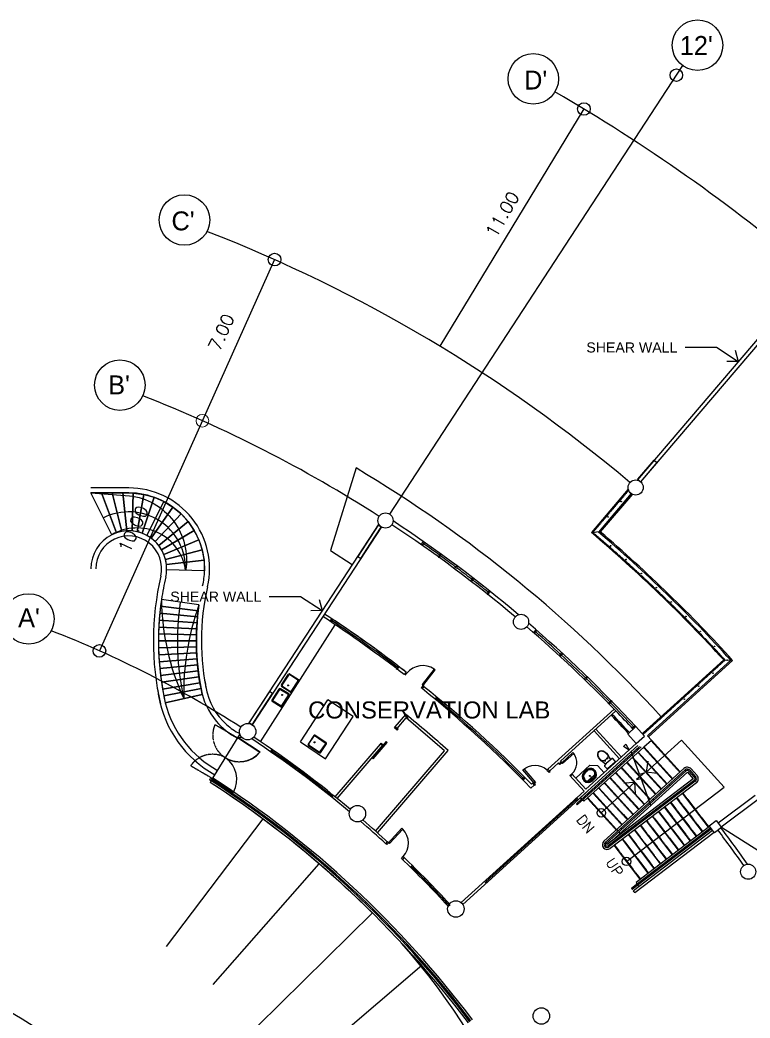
# Model space of a CAD drawing. Header units: millimetres. Extents: x -616979 to 2364082, y 43054 to 1637649.
# Drawn here: x 128918 to 157810, y 110192 to 149724 of the extents above; entities that cross this region are included whole.
import ezdxf

# ---------------------------------------------------------------- set-up
doc = ezdxf.new("R2010")
doc.units = ezdxf.units.MM
doc.linetypes.add('conservation$0$HIDDEN', pattern=[0.375, 0.25, -0.125])
doc.linetypes.add('HIDDEN', pattern=[0.375, 0.25, -0.125])
for name, color, linetype in [('a-column', 7, 'Continuous'), ('a-doors', 254, 'Continuous'), ('a-fixtures', 7, 'Continuous'), ('a-line', 7, 'Continuous'), ('a-railing', 254, 'Continuous'), ('a-ramp', 253, 'Continuous'), ('a-stairs', 8, 'Continuous'), ('a-stairs-brkn', 8, 'HIDDEN'), ('A-TEXT', 7, 'Continuous'), ('a-wall', 5, 'Continuous'), ('a-windows', 7, 'Continuous'), ('a_text', 255, 'Continuous'), ('dimension', 1, 'Continuous'), ('labels', 8, 'Continuous')]:
    doc.layers.add(name, color=color, linetype=linetype)
doc.styles.add('100scale@80cl', font='romans.shx', dxfattribs={"height": 0.2})
doc.styles.add('500scale@80cl', font='romans.shx', dxfattribs={"height": 1})
doc.styles.add('arial', font='arial.ttf')
doc.styles.add('Century Gothic', font='GOTHIC.TTF')

msp = doc.modelspace()

# ---------------------------------------------------------------- linework, layer by layer
for p, q in [((155142.419, 147917.64), (143548.738, 130147.248)), ((151237.645, 146197.68), (145540.079, 136799.345)), ((138993.21, 140231.079), (132061.661, 124735.088))]:
    msp.add_line(p, q)
for centre, radius in [((155734.162, 148723.767), 1000), ((149233.467, 147391.815), 1000), ((154894.314, 147537.354), 250), ((151237.645, 146197.68), 250), ((135426.481, 141801.945), 1000), ((138993.21, 140231.079), 250), ((132872.631, 135260.54), 1000), ((129265.537, 126000.358), 1000), ((132061.661, 124735.088), 250)]:
    msp.add_circle(centre, radius)
for radius, start, end in [(70460.798, 49.80446887, 59.85829423), (59470.304, 49.84955205, 68.69399536), (52478.427, 57.206485, 68.6939954), (42494.671, 57.3171457, 68.6939954)]:
    msp.add_arc((114710.091, 85944.366), radius, start, end)
at = {"layer": 'a-column', "color": 3}
for p, q in [((152971.707, 121432.073), (153296.439, 121733.262)), ((153307.84, 121061.917), (152971.707, 121432.073)), ((153296.439, 121733.262), (153637.68, 121361.44)), ((153307.84, 121061.917), (153637.68, 121361.44))]:
    msp.add_line(p, q, dxfattribs=at)
at = {"layer": 'a-column'}
msp.add_lwpolyline([(156193.912, 117799.893), (156472.255, 118012.085), (156684.447, 117733.742), (156406.104, 117521.55)], close=True, dxfattribs=at)
for centre, radius in [((153285.174, 131206.712), 300), ((143384.815, 129895.993), 300), ((148749.932, 125885.254), 300), ((137929.593, 121534.417), 325), ((142274.024, 118286.701), 325), ((157737.962, 115987.462), 300), ((146169.357, 114512.034), 325), ((149552.126, 110271.915), 325)]:
    msp.add_circle(centre, radius, dxfattribs=at)
at = {"layer": 'a-doors'}
for p, q in [((144202.483, 123894.073), (144126.056, 123797.416)), ((144188.084, 123875.862), (144128.051, 123799.939)), ((144165.595, 123766.807), (144229.295, 123847.368)), ((145313.797, 124009.715), (144830.529, 123398.534)), ((144856.824, 123351.174), (145353.017, 123978.703)), ((145353.017, 123978.703), (145313.797, 124009.715)), ((144856.824, 123351.174), (144793.237, 123270.758)), ((144830.649, 123398.438), (144869.505, 123367.212)), ((144850.077, 123382.825), (144908.848, 123336.355)), ((144832.154, 123239.361), (144792.933, 123270.373)), ((144908.448, 123335.85), (144832.154, 123239.361)), ((144834.02, 123241.721), (144894.181, 123317.806)), ((137568.632, 121272.934), (137582.737, 121293.568)), ((137568.632, 121272.934), (138412.057, 120718.387)), ((136526.595, 119691.338), (136512.861, 119670.449)), ((136512.861, 119670.449), (137356.285, 119115.902)), ((136526.595, 119691.338), (137370.02, 119136.791)), ((149204.111, 119496.64), (149269.051, 119420.532)), ((143491.131, 117121.649), (144035.976, 117707.434)), ((144072.588, 117673.381), (143541.363, 117102.24)), ((144035.976, 117707.434), (144072.588, 117673.381)), ((143541.25, 117102.345), (143504.772, 117136.314))]:
    msp.add_line(p, q, dxfattribs=at)
at = {"layer": 'a-doors', "linetype": 'conservation$0$HIDDEN'}
for p, q in [((136636.818, 121817.64), (137568.632, 121272.934)), ((135675.301, 120186.184), (136526.595, 119691.338))]:
    msp.add_line(p, q, dxfattribs=at)
at = {"layer": 'a-doors', "color": 1}
for p, q in [((138412.057, 120718.387), (138425.792, 120739.276)), ((137356.285, 119115.902), (137370.02, 119136.791))]:
    msp.add_line(p, q, dxfattribs=at)
at = {"layer": 'a-doors', "extrusion": (0, 0, -1)}
for p, q in [((149775.419, 120015.393), (149858.104, 119928.426)), ((149812.425, 120048.998), (149895.11, 119962.031))]:
    msp.add_line(p, q, dxfattribs=at)
at = {"layer": 'a-doors'}
for points in [[(143882.707, 121629.138), (143850.207, 121591.14), (143736.215, 121688.637), (143768.714, 121726.635)], [(143410.563, 121139.6), (142858.079, 120493.642), (142896.077, 120461.143), (143448.56, 121107.101)], [(143292.225, 121015.679), (143259.726, 120977.681), (143183.731, 121042.679), (143216.23, 121080.677)], [(149282.654, 119486.916), (148824.924, 120016.944), (148869.261, 120054.775), (149319.652, 119520.514)]]:
    msp.add_lwpolyline(points, close=True, dxfattribs=at)
for points in [[(137582.367, 121293.824), (138425.792, 120739.276)], [(149775.419, 120015.393), (149856.07, 119926.579), (149895.11, 119962.031), (149814.438, 120050.868), (149777.137, 120016.995)], [(149278.701, 119409.222), (149278.701, 119409.222), (149317.352, 119445.97), (149243.397, 119532.315), (149204.231, 119496.749)], [(143436.666, 117063.091), (143400.034, 117097.122), (143468.053, 117170.426), (143504.772, 117136.314), (143436.666, 117063.091)], [(144015.508, 116512.715), (144083.543, 116586.031), (144120.238, 116551.9), (144051.456, 116477.949), (144015.508, 116512.715)]]:
    msp.add_lwpolyline(points, dxfattribs=at)
at = {"layer": 'a-doors', "color": 1}
for points in [[(150356.242, 120306.485), (150800.429, 120709.843), (150834.042, 120672.828), (150389.855, 120269.469)], [(150258.306, 120266.74), (150334.947, 120333.406), (150358.852, 120305.924), (150282.211, 120239.258)], [(150682.96, 119795.632), (150759.601, 119862.298), (150783.506, 119834.816), (150706.865, 119768.15)]]:
    msp.add_lwpolyline(points, close=True, dxfattribs=at)
at = {"layer": 'a-doors'}
for centre in [(137610.954, 121334.845), (136484.053, 119629.207)]:
    msp.add_circle(centre, 50, dxfattribs=at)
for centre, radius, start, end in [((144858.378, 123348.488), 802.886, 55.4429601, 141.5846453), ((137609.417, 121379.39), 1039.786, 237.8110275, 320.5273191), ((136450.286, 119642.118), 1049.412, 331.214359, 54.7794361), ((143490.746, 117123.789), 800.369, 317.787129, 43.3673142), ((114597.647, 86056.928), 42344.671, 47.0739173, 47.1415714)]:
    msp.add_arc(centre, radius, start, end, dxfattribs=at)
at = {"layer": 'a-doors', "linetype": 'conservation$0$HIDDEN'}
for centre, radius, start, end in [((137586.266, 121393.725), 1039.786, 155.9399332, 238.6562248), ((136537.578, 119588.066), 1049.412, 61.6878162, 145.2528933), ((137599.307, 121385.65), 1039.786, 237.8110275, 320.5273191)]:
    msp.add_arc(centre, radius, start, end, dxfattribs=at)
at = {"layer": 'a-doors', "color": 1}
msp.add_arc((150356.242, 120306.485), 600, 312.2420969, 37.4784552, dxfattribs=at)
at = {"layer": 'a-doors', "extrusion": (0, 0, -1)}
msp.add_arc((-149301.058, 119503.82), 700, 47.141432, 132.8524534, dxfattribs=at)
at = {"layer": 'a-fixtures', "color": 7}
msp.add_line((138442.141, 121134.42), (141396.857, 125768.591), dxfattribs=at)
at = {"layer": 'a-fixtures', "color": 1}
for p, q in [((139267.1, 123384.676), (139544.962, 123816.772)), ((139294.683, 123372.104), (139554.174, 123775.632)), ((139589.727, 123831.471), (139939.927, 123599.936)), ((139900.52, 123594.027), (139598.112, 123788.493)), ((139909.849, 123552.362), (139658.684, 123161.807)), ((139951.518, 123561.692), (139668.14, 123121.047)), ((139162.342, 123219.623), (138889.629, 122784.259)), ((139185.46, 123200.016), (138930.777, 122793.435)), ((139226.809, 123209.515), (139514.868, 123029.075)), ((139555.235, 123038.202), (139230.717, 123235.788)), ((139598.51, 123106.384), (139281.58, 123315.924)), ((139284.212, 122566.636), (139530.699, 122960.16)), ((139293.507, 122524.96), (139571.607, 122968.954)), ((139303.69, 123330.644), (139589.586, 123146.797)), ((138895.384, 122737.495), (139253.968, 122519.168)), ((139242.54, 122557.341), (138937.844, 122748.203)), ((138937.844, 122748.203), (139242.54, 122557.341)), ((140016.656, 121125.892), (141097.415, 122790.596)), ((142103.906, 122137.162), (141097.415, 122790.596)), ((141014.849, 120459.677), (142103.906, 122137.162)), ((140544.103, 121387.388), (140321.675, 121044.781)), ((141038.108, 121093.285), (140590.103, 121392.273)), ((140016.656, 121125.892), (141014.849, 120459.677)), ((140333.7, 120986.426), (140767.239, 120697.073)), ((140351.911, 121046.408), (140551.759, 121345.842)), ((140360.21, 121004.802), (140759.256, 120738.469)), ((140996.181, 121085.199), (140598.014, 121350.926)), ((141004.266, 121043.275), (140804.674, 120744.225)), ((140804.674, 120744.225), (141004.266, 121043.275)), ((140814.15, 120701.473), (141042.754, 121053.594))]:
    msp.add_line(p, q, dxfattribs=at)
at = {"layer": 'a-fixtures', "color": 1, "linetype": 'Continuous'}
for p, q in [((152803.869, 120949.366), (152900.392, 121033.326)), ((152900.392, 121033.326), (153024.713, 120804.814)), ((152305.89, 120436.142), (152182.296, 120621.172)), ((153024.713, 120804.814), (152803.869, 120949.366)), ((152094.764, 120244.421), (151922.471, 120385.229)), ((151995.856, 120361.833), (152009.694, 120378.902)), ((152076.738, 120408.536), (152066.749, 120409.017)), ((152076.738, 120408.536), (152144.268, 120469.859)), ((152144.268, 120469.859), (152144.749, 120479.848)), ((152175.77, 120069.822), (152471.895, 120338.728)), ((152198.529, 120545.877), (152180.209, 120533.744)), ((152181.997, 120467.522), (152182.735, 120477.495)), ((152473.256, 120366.979), (152380.848, 120468.74)), ((151246.018, 119935.038), (151337.817, 120018.399)), ((151272.909, 119905.425), (151364.708, 119988.786)), ((151279.632, 119898.022), (151371.43, 119981.383)), ((151642.832, 119806.394), (151547.236, 119719.585)), ((151632.757, 119968.795), (151639.479, 119961.392)), ((151640.16, 119975.517), (151646.882, 119968.114)), ((151669.772, 120002.408), (151676.495, 119995.005)), ((152147.519, 120071.183), (152055.111, 120172.944)), ((151236.75, 119595.68), (151230.028, 119603.083)), ((151266.363, 119622.57), (151259.64, 119629.973)), ((151523.319, 119697.867), (151427.723, 119611.057)), ((151517.45, 119706.045), (151542.907, 119670.573)), ((151539.659, 119726.213), (151572.52, 119697.464)), ((151633.613, 119692.662), (151541.815, 119609.301)), ((151660.504, 119663.049), (151568.705, 119579.689))]:
    msp.add_line(p, q, dxfattribs=at)
for points in [[(152071.87, 120368.368), (152086.676, 120381.814, 0.414213562), (152087.017, 120388.877), (152070.21, 120407.384, 0.414213562), (152063.147, 120407.725), (152048.341, 120394.279, 0.414213562), (152048.001, 120387.216), (152064.807, 120368.709, 0.414213562)], [(152184.718, 120470.843), (152169.911, 120457.398, -0.414213562), (152162.848, 120457.738), (152146.042, 120476.246, -0.414213562), (152146.382, 120483.309), (152161.188, 120496.754, -0.414213562), (152168.251, 120496.414), (152185.058, 120477.906, -0.414213562)]]:
    msp.add_lwpolyline(points, format="xyb", close=True, dxfattribs=at)
at = {"layer": 'a-fixtures', "color": 1}
for centre in [(139527.881, 123365.06), (139291.101, 122992), (140576.771, 121112.74)]:
    msp.add_circle(centre, 20, dxfattribs=at)
at = {"layer": 'a-fixtures', "color": 1, "linetype": 'Continuous'}
for centre, radius in [((151466.706, 119784.237), 20), ((151466.706, 119784.237), 15), ((151486.208, 119614.011), 20), ((151486.208, 119614.011), 15), ((151557.713, 119684.019), 6.243), ((151634.27, 119748.464), 20), ((151634.27, 119748.464), 15)]:
    msp.add_circle(centre, radius, dxfattribs=at)
at = {"layer": 'a-fixtures', "color": 1}
for centre, radius, start, end in [((139579.424, 123787.336), 45.322, 76.8596101, 139.4972232), ((139585.203, 123751.111), 39.548, 70.9483851, 141.6809633), ((139309.155, 123357.632), 50, 147.2566984, 236.5291645), ((139319.916, 123355.877), 30, 147.2566984, 238.1563143), ((139884.617, 123568.589), 30, 327.2549903, 57.9864014), ((139920.021, 123573.024), 33.474, 340.2115081, 53.5096811), ((139204.715, 123193.081), 50, 58.6645219, 147.9369879), ((139210.883, 123184.091), 30, 57.0373721, 147.9369879), ((139488.325, 122986.701), 50, 327.938696, 57.9369879), ((139529.233, 122995.496), 50, 327.938696, 58.6645219), ((139616.63, 123188.852), 50, 237.2566984, 327.2549903), ((139626.085, 123148.092), 50, 236.5291645, 327.2549903), ((138930.935, 122765.605), 45.322, 155.6964631, 218.3340763), ((138966.174, 122775.797), 39.548, 153.5127231, 224.2453013), ((139258.788, 122582.56), 30, 237.207285, 327.938696), ((139269.845, 122548.637), 33.474, 241.6840052, 314.9821783), ((140570.855, 121354.5), 42.395, 62.9976378, 129.1256267), ((140357.238, 121021.693), 42.4, 147.0075556, 236.2800217), ((140376.864, 121029.754), 30, 145.3804058, 236.2800217), ((140578.761, 121313.132), 42.415, 63.0054176, 129.539424), ((140979.527, 121060.245), 30, 325.5503187, 56.2817298), ((141013.757, 121070.317), 33.474, 330.027039, 43.325212), ((140777.911, 120773.341), 39.548, 241.8557569, 312.588335), ((140787.079, 120737.822), 45.322, 244.0394969, 306.6771101)]:
    msp.add_arc(centre, radius, start, end, dxfattribs=at)
at = {"layer": 'a-fixtures', "color": 1, "linetype": 'Continuous'}
for centre, radius, start, end in [((152069.917, 120186.389), 20, 139.419095, 222.2420969), ((153285.731, 119145.013), 1620.833, 125.0650989, 139.419095), ((152366.042, 120455.295), 20, 42.2420969, 125.0650989), ((152458.45, 120353.534), 20, 312.2420969, 42.2420969), ((151404.001, 119761.065), 235, 132.2420969, 222.2420969), ((151404.001, 119761.065), 195, 132.2420969, 222.2420969), ((151404.001, 119761.065), 185, 132.2420969, 222.2420969), ((151495.799, 119844.426), 235, 42.2420969, 132.2420969), ((151495.799, 119844.426), 195, 42.2420969, 132.2420969), ((151495.799, 119844.426), 185, 42.2420969, 132.2420969), ((151502.522, 119837.023), 195, 312.2420969, 42.2420969), ((151502.522, 119837.023), 185, 30.7051379, 42.2420969), ((151575.605, 119880.425), 100, 312.2420969, 30.7051379), ((151502.522, 119837.023), 235, 312.2420969, 42.2420969), ((152162.325, 120084.628), 20, 222.2420969, 312.2420969), ((151410.723, 119753.662), 235, 222.2420969, 312.2420969), ((151410.723, 119753.662), 195, 222.2420969, 312.2420969), ((151360.497, 119685.088), 100, 233.779056, 312.2420969), ((151528.555, 119716.129), 15, 42.2420969, 222.2420969), ((151557.713, 119684.019), 20, 222.2420969, 42.2420969)]:
    msp.add_arc(centre, radius, start, end, dxfattribs=at)
at = {"layer": 'a-fixtures', "color": 1, "linetype": 'Continuous', "extrusion": (0, 0, -1)}
for centre, major_axis, ratio, start_param, end_param in [((152011.23, 120548.519), (184.873, -203.585), 0.654545455, 1.346310276, 4.936875031), ((152050.893, 120504.842), (118.93, 107.998), 0.585133614, 0, 1.05130759), ((152050.893, 120504.842), (118.93, 107.998), 0.585133614, 2.090285064, 3.141592654)]:
    msp.add_ellipse(centre, major_axis=major_axis, ratio=ratio, start_param=start_param, end_param=end_param, dxfattribs=at)
at = {"layer": 'a-fixtures', "color": 1, "linetype": 'Continuous'}
for points, knots in [([(151931.963, 120396.843), (151895.502, 120426.641), (151863.248, 120464.403), (151801.286, 120571.164), (151789.449, 120643.284), (151822.327, 120742.485), (151864.456, 120771.025), (151980.366, 120769.656), (152052.584, 120736.89), (152132.769, 120661.839), (152152.999, 120638.026), (152169.822, 120612.84)], [1.346310276, 1.346310276, 1.346310276, 1.346310276, 1.88761168, 1.88761168, 2.78797365, 2.78797365, 3.688335619, 3.688335619, 4.588697589, 4.588697589, 4.936875031, 4.936875031, 4.936875031, 4.936875031]), ([(152191.771, 120606.987), (152198.675, 120593.14), (152201.479, 120576.766), (152199.975, 120555.154), (152199.383, 120550.538), (152198.529, 120545.877)], [0.1618608986, 0.1618608986, 0.1618608986, 0.1618608986, 0.5482186369, 0.5482186369, 0.6512561812, 0.6512561812, 0.6512561812, 0.6512561812]), ([(151995.879, 120361.861), (151986.116, 120361.027), (151976.652, 120361.272), (151956.045, 120364.557), (151945.177, 120368.474), (151935.788, 120374.345)], [2.4902216744, 2.4902216744, 2.4902216744, 2.4902216744, 2.7032311322, 2.7032311322, 2.9788889941, 2.9788889941, 2.9788889941, 2.9788889941])]:
    msp.add_open_spline(points, degree=3, knots=knots, dxfattribs=at)
at = {"layer": 'a-line', "color": 1}
for p, q in [((142218.737, 131980.032), (141206.766, 128707.955)), ((141206.766, 128707.955), (142070.759, 128156.372))]:
    msp.add_line(p, q, dxfattribs=at)
at = {"layer": 'a-line', "color": 8, "ltscale": 2}
for p, q in [((138527.085, 118080.806), (134709.209, 113029.74)), ((136569.863, 111514.663), (140761.158, 116297.98)), ((142863.738, 114358.661), (138316.229, 109869.154)), ((144823.867, 112272.307), (139939.185, 108101.81))]:
    msp.add_line(p, q, dxfattribs=at)
at = {"layer": 'a-line'}
msp.add_lwpolyline([(171672.573, 84850.942), (165850.002, 97721.241), (165197.328, 112344.345), (156684.447, 117733.742)], dxfattribs=at)
at = {"layer": 'a-line', "color": 7, "ltscale": 2}
msp.add_lwpolyline([(128772.251, 98619.537), (128772.251, 107019.537), (132026.545, 107019.537, 0.652415896), (132344.027, 107756.714, 0.049286663), (127821.544, 110825.741, 0.282047973), (125771.112, 110785.494, -0.024907757), (124861.886, 110244.412)], format="xyb", dxfattribs=at)
at = {"layer": 'a-line', "color": 8, "ltscale": 2}
msp.add_circle((140692.182, 116488.448), 12.5, dxfattribs=at)
at = {"layer": 'a-line', "color": 1}
msp.add_arc((114710.091, 85944.366), 53628.427, 42.4290645, 59.1395402, dxfattribs=at)
at = {"layer": 'a-line', "color": 8, "ltscale": 2}
msp.add_arc((125598.908, 96607.036), 24755.59, 0.6441412, 41.9447125, dxfattribs=at)
at = {"layer": 'a-railing'}
for p, q in [((153365.604, 131532.336), (154014.248, 132293.428)), ((154128.412, 132196.131), (153479.768, 131435.039)), ((154014.248, 132293.428), (154128.412, 132196.131)), ((153479.768, 131435.039), (153365.604, 131532.336)), ((153110.285, 130962.963), (151814.049, 129442.015)), ((153153.842, 130936.987), (151884.508, 129447.604)), ((151884.508, 129447.604), (151584.863, 129423.62)), ((153753.051, 121364.898), (157052.668, 124361.228)), ((153786.665, 121327.882), (157123.265, 124357.797)), ((157123.265, 124357.797), (156823.006, 124372.178)), ((136549.982, 119694.316), (137622.868, 121426.973)), ((155195.223, 120074.252), (152029.965, 117199.931)), ((155329.676, 119926.19), (152323.236, 117196.09)), ((155329.676, 119926.19), (155564.804, 119667.263)), ((155477.738, 120060.643), (155712.866, 119801.716)), ((136535.143, 119614.572), (136507.946, 119572.615)), ((155564.804, 119667.263), (152159.614, 117071.354)), ((155686.056, 119508.21), (152272.984, 116906.292)), ((156330.364, 117620.956), (153193.497, 115228.792)), ((156209.086, 117779.989), (153306.71, 115566.647))]:
    msp.add_line(p, q, dxfattribs=at)
at = {"layer": 'a-railing', "linetype": 'HIDDEN'}
for p, q in [((153007.574, 131092.968), (151584.863, 129423.62)), ((153578.515, 121425.907), (156823.006, 124372.178))]:
    msp.add_line(p, q, dxfattribs=at)
at = {"layer": 'a-railing', "color": 5}
msp.add_line((136549.982, 119694.316), (136440.7, 119526.812), dxfattribs=at)
at = {"layer": 'a-railing'}
for points in [[(153306.71, 115566.647), (153337.27, 115495.632)], [(153367.584, 115455.87), (153427.962, 115407.594)]]:
    msp.add_lwpolyline(points, dxfattribs=at)
for centre in [(152709.881, 130647.026), (152191.385, 130038.933), (151674.742, 129429.296), (152292.747, 128896.299), (152904.72, 128353.031), (153508.842, 127801.044), (154104.986, 127240.453), (154693.032, 126671.371), (155272.859, 126093.917), (155844.346, 125508.209), (156407.376, 124914.367), (156911.317, 124367.948), (156344.418, 123853.156), (155777.518, 123338.363), (155210.618, 122823.57)]:
    msp.add_circle(centre, 12.5, dxfattribs=at)
at = {"layer": 'a-railing', "linetype": 'HIDDEN', "ltscale": 0.058}
for centre in [(136558.427, 119569.657), (137274.421, 119093.443), (137980.04, 118601.986), (138674.957, 118095.511), (139358.698, 117574.354), (140031.262, 117038.551), (141341.154, 115924.301), (141977.88, 115346.367), (142602.067, 114754.913), (143213.429, 114150.211), (143811.684, 113532.539), (144396.556, 112902.181), (144963.676, 112264.142), (145517.085, 111614.175), (146056.533, 110952.576), (146581.776, 110279.643)]:
    msp.add_circle(centre, 12.5, dxfattribs=at)
at = {"layer": 'a-railing', "linetype": 'HIDDEN'}
msp.add_arc((114710.091, 85944.366), 57010.476, 42.3802852, 49.6987094, dxfattribs=at)
at = {"layer": 'a-railing'}
for centre, radius, start, end in [((114710.091, 85944.366), 57172.976, 42.2170432, 49.5354675), ((114710.091, 85944.366), 57222.976, 42.1670015, 49.4854258), ((155329.676, 119926.19), 200, 42.2420969, 132.2420969), ((155564.804, 119667.263), 200, 307.3196858, 42.2420969), ((152157.836, 117058.376), 190.758, 132.0925154, 307.6415408), ((153148.668, 115320.36), 25, 127.3196858, 307.3196858)]:
    msp.add_arc(centre, radius, start, end, dxfattribs=at)
at = {"layer": 'a-railing', "color": 5}
msp.add_arc((114710.091, 85944.366), 40000, 45.0768821, 57.0938052, dxfattribs=at)
at = {"layer": 'a-railing', "color": 7}
for radius, start, end in [(40000, 36.9725347, 57.0938052), (40075, 36.9721331, 57.0486629), (40125, 36.9718663, 57.0486629), (40200, 36.9714676, 57.0927362)]:
    msp.add_arc((114710.091, 85944.366), radius, start, end, dxfattribs=at)
at = {"layer": 'a-ramp'}
for p, q in [((133223.946, 131190.054), (131723.946, 131190.054)), ((136222.635, 127901.392), (134723.29, 127945.723)), ((136132.949, 123005.821), (134668.959, 122679.12))]:
    msp.add_line(p, q, dxfattribs=at)
for points in [[(136222.635, 127901.392, 0.422897741), (133223.946, 130990.054), (131723.946, 130990.054)], [(131723.946, 130990.054), (133247.776, 130881.797, -0.428363989), (135472.963, 127923.558, -5.923808868)], [(135472.963, 127923.558, 0.535346449), (132553.125, 129331.695, 27.258227036)], [(136003.258, 126552.208, 0.092198321), (135400.954, 122842.471, 2.633181054)], [(136034.391, 123509.49, 0.001877045), (136080.017, 123244.759, 0.13234806), (136686.645, 121948.105, 0.13234806)], [(136231.611, 123542.718, 0.001877045), (136276.982, 123279.467, 0.169729497), (137099.946, 121810.547, 0.169729497)], [(134358.018, 123227.047, 0.001877045), (134405.812, 122949.738, 0.2263901), (136632.887, 119828.203, 0.2263901)], [(134668.959, 122679.12), (134668.959, 122679.12, 0.207976687), (136738.307, 119998.452, 0.207976687)], [(136686.645, 121948.105, 0.098894541), (137529.578, 121276.315)], [(137099.946, 121810.547, 0.061283277), (137613.713, 121457.966)]]:
    msp.add_lwpolyline(points, format="xyb", dxfattribs=at)
for centre, radius, start, end in [((133223.946, 127990.054), 3200, 347.034375, 90), ((133223.946, 127990.054), 2250, 358.3064315, 116.5650512), ((133223.946, 127990.054), 1500, 116.5650512, 180), ((133223.946, 127990.054), 1300, 347.034375, 180), ((133223.946, 127990.054), 1500, 358.3064315, 116.5650512), ((145648.883, 125129.382), 11450, 167.034375, 192.5799146), ((133223.946, 127990.054), 1500, 347.034375, 358.3064315), ((133223.946, 127990.054), 3000, 347.034375, 358.3064315), ((145648.883, 125129.382), 11250, 167.034375, 171.608814), ((145648.883, 125129.382), 9550, 167.034375, 192.5799146), ((145648.883, 125129.382), 11250, 171.608814, 192.5799146), ((144090.609, 126855.788), 9571.667, 180.5069227, 204.7898576), ((145648.883, 125129.382), 10500, 171.608814, 192.5799146), ((145648.883, 125129.382), 9750, 171.608814, 192.5799146)]:
    msp.add_arc(centre, radius, start, end, dxfattribs=at)
at = {"layer": 'a-stairs', "color": 8}
msp.add_line((153375.066, 120987.886), (151104.739, 118926.237), dxfattribs=at)
at = {"layer": 'a-stairs'}
for p, q in [((153701.812, 119933.815), (155091.945, 121196.172)), ((153905.764, 121196.728), (155047.161, 119939.8)), ((155091.945, 121196.172), (156780.559, 119336.638)), ((153442.577, 120947.883), (150951.573, 118685.841)), ((153497.695, 120930.395), (150985.186, 118648.826)), ((153434.332, 119854.856), (153109.201, 120746.458)), ((153386.093, 120727.743), (154528.943, 119469.214)), ((153609.64, 120927.822), (154751.037, 119670.894)), ((152941.907, 120324.384), (154084.757, 119065.855)), ((153164, 120526.063), (154306.85, 119267.535)), ((153760.753, 120370.887), (153701.812, 119933.815)), ((155245.643, 120018.729), (152080.303, 117144.333)), ((155279.245, 119981.704), (152113.846, 117107.255)), ((152497.72, 119921.025), (153640.57, 118662.497)), ((152719.813, 120122.704), (153862.663, 118864.176)), ((153633.664, 119904.413), (153322.905, 119639.69)), ((153434.332, 119854.856), (153633.664, 119904.413)), ((154138.885, 119874.873), (153701.812, 119933.815)), ((155385.199, 119976.61), (155615.985, 119722.465)), ((155422.215, 120010.223), (155657.343, 119751.296)), ((151925.108, 118320.333), (153257.668, 119530.409)), ((152053.534, 119517.666), (153196.384, 118259.138)), ((155605.137, 119603.702), (152197.997, 117006.306)), ((155640.587, 119567.855), (152228.405, 116966.615)), ((152275.627, 119719.346), (153418.477, 118460.817)), ((152816.911, 119513.799), (153257.625, 119530.456)), ((153274.282, 119089.741), (153257.625, 119530.456)), ((153322.905, 119639.69), (153500.194, 119674.244)), ((153886.286, 118615.47), (153500.194, 119674.244)), ((151609.347, 119114.307), (152752.197, 117855.779)), ((151831.44, 119315.987), (152974.29, 118057.458)), ((152924.928, 116397.341), (156780.559, 119336.638)), ((156169.31, 117749.655), (155143.821, 119094.843)), ((155692.21, 117385.821), (154666.662, 118731.086)), ((155930.76, 117567.738), (154905.241, 118912.964)), ((152787.982, 118262.625), (152974.29, 118057.458)), ((155215.11, 117021.986), (154189.503, 118367.329)), ((155453.66, 117203.903), (154428.082, 118549.207)), ((154499.46, 116476.234), (153473.764, 117821.693)), ((154738.01, 116658.151), (153712.343, 118003.572)), ((154976.56, 116840.069), (153950.923, 118185.45)), ((152530.104, 117654.1), (152580.524, 117598.576)), ((152614.137, 117561.561), (152664.557, 117506.037)), ((154022.36, 116112.399), (152996.605, 117457.936)), ((156254.566, 117720.351), (153133.509, 115340.245)), ((156284.885, 117680.593), (153163.466, 115300.211)), ((154260.91, 116294.317), (153235.184, 117639.815)), ((153465.743, 115687.926), (152439.919, 117033.553)), ((153783.81, 115930.482), (152758.025, 117276.058))]:
    msp.add_line(p, q, dxfattribs=at)
msp.add_lwpolyline([(151387.254, 118912.628), (152530.104, 117654.1)], dxfattribs=at)
at = {"layer": 'a-stairs', "color": 2, "linetype": 'HIDDEN', "ltscale": 0.058}
for centre in [(153352.237, 120832.077), (152719.328, 120257.342), (152086.419, 119682.607), (151453.51, 119107.872)]:
    msp.add_circle(centre, 12.5, dxfattribs=at)
at = {"layer": 'a-stairs', "linetype": 'HIDDEN', "ltscale": 0.058}
for centre in [(155262.449, 120000.221), (154629.54, 119425.486), (155632.279, 119592.958), (154949.871, 119072.732), (153996.631, 118850.751), (153363.722, 118276.016), (154267.463, 118552.505), (153585.056, 118032.279), (152730.813, 117701.281), (152902.648, 117512.053), (156096.944, 117568.564), (152108.266, 117135.956), (155414.536, 117048.338), (152220.24, 116991.827), (154732.128, 116528.112), (154049.72, 116007.886), (153367.312, 115487.66)]:
    msp.add_circle(centre, 12.5, dxfattribs=at)
at = {"layer": 'a-stairs'}
for centre in [(151925.108, 118320.333), (152924.928, 116397.341)]:
    msp.add_circle(centre, 169.578, dxfattribs=at)
for centre, radius, start, end in [((155329.676, 119926.19), 125, 42.2420969, 132.2420969), ((155329.676, 119926.19), 75, 42.2420969, 132.2535167), ((155564.804, 119667.263), 75.278, 302.3972365, 47.1645081), ((155564.804, 119667.263), 125, 307.3196858, 42.2420969), ((150968.38, 118667.333), 25, 132.2420969, 312.2420969), ((152157.836, 117058.376), 115.758, 132.0504381, 307.562104), ((152157.836, 117058.376), 65.758, 131.9865106, 307.642349)]:
    msp.add_arc(centre, radius, start, end, dxfattribs=at)
at = {"layer": 'a-stairs-brkn', "linetype": 'HIDDEN'}
for p, q in [((153890.958, 121183.283), (155032.355, 119926.354)), ((153371.287, 120714.297), (154514.137, 119455.769)), ((153593.38, 120915.977), (154736.23, 119657.448)), ((152927.101, 120310.939), (154069.951, 119052.41)), ((153149.194, 120512.618), (154292.044, 119254.09)), ((152482.914, 119907.58), (153625.764, 118649.051)), ((152705.007, 120109.259), (153847.857, 118850.731)), ((152038.727, 119504.221), (153181.577, 118245.692)), ((152260.821, 119705.9), (153403.671, 118447.372)), ((151594.541, 119100.862), (152737.391, 117842.334)), ((151816.634, 119302.542), (152959.484, 118044.013)), ((156185.213, 117761.783), (155159.726, 119106.968)), ((151372.448, 118899.183), (152515.298, 117640.654)), ((155708.113, 117397.948), (154682.567, 118743.211)), ((155946.663, 117579.866), (154921.147, 118925.089)), ((155231.013, 117034.114), (154205.408, 118379.454)), ((155469.563, 117216.031), (154443.987, 118561.332)), ((154515.363, 116488.362), (153489.669, 117833.818)), ((154753.913, 116670.279), (153728.249, 118015.697)), ((154992.463, 116852.196), (153966.828, 118197.575)), ((154038.263, 116124.527), (153012.51, 117470.061)), ((154276.813, 116306.444), (153251.09, 117651.94)), ((153481.647, 115700.053), (152455.824, 117045.678)), ((153799.713, 115942.61), (152773.93, 117288.183))]:
    msp.add_line(p, q, dxfattribs=at)
at = {"layer": 'A-TEXT'}
for p, q in [((155247.202, 136763.707), (156483.944, 136763.707)), ((156483.944, 136763.707), (157345.193, 136201.815)), ((138781.545, 126892.399), (140018.288, 126892.399)), ((140018.288, 126892.399), (140879.536, 126330.507)), ((140757.807, 126767.705), (140879.536, 126330.507)), ((140879.536, 126330.507), (140430.635, 126322.242))]:
    msp.add_line(p, q, dxfattribs=at)
at = {"layer": 'A-TEXT', "color": 8}
for p, q in [((157223.464, 136639.013), (157345.193, 136201.815)), ((157345.193, 136201.815), (156896.291, 136193.55))]:
    msp.add_line(p, q, dxfattribs=at)
at = {"layer": 'a-wall'}
for p, q in [((160131.411, 139471.044), (153339.533, 131501.746)), ((160219.504, 139343.157), (153479.768, 131435.039)), ((154930.335, 122704.128), (153584.897, 121482.357)), ((154930.335, 122704.128), (153623.185, 121517.125)), ((153307.84, 121061.917), (151314.219, 119251.542)), ((153605.739, 120927.2), (151239.192, 118778.175)), ((150231.791, 120294.781), (149881.665, 119976.837)), ((150282.211, 120239.258), (150231.791, 120294.781)), ((150357.678, 120304.903), (150305.822, 120362.008)), ((151476.581, 120209.45), (150910.86, 119695.728)), ((151476.581, 120209.45), (151776.764, 120188.556)), ((151776.764, 120188.556), (152034.06, 119905.217)), ((151240.188, 119184.315), (150684.134, 119796.653)), ((151314.219, 119251.542), (150759.601, 119862.298)), ((149269.051, 119420.532), (149139.566, 119302.949)), ((149204.111, 119496.64), (149157.251, 119454.087)), ((156390.965, 117541.409), (153254.136, 115149.275))]:
    msp.add_line(p, q, dxfattribs=at)
at = {"layer": 'a-wall', "color": 5}
for p, q in [((152993.928, 131134.77), (151531.931, 129419.325)), ((154930.335, 122704.128), (156769.958, 124374.661)), ((155064.788, 122556.066), (153798.567, 121406.23)), ((155064.788, 122556.066), (153798.567, 121406.23)), ((153584.897, 121482.357), (153553.67, 121453.845)), ((153798.567, 121406.23), (153753.051, 121364.898)), ((153905.764, 121196.728), (153753.051, 121364.898)), ((153307.84, 121061.917), (153526.192, 121260.199)), ((153609.64, 120927.822), (153905.764, 121196.728)), ((158010.79, 119004.955), (156554.315, 117906.091)), ((158138.921, 118851.089), (156674.771, 117746.434))]:
    msp.add_line(p, q, dxfattribs=at)
at = {"layer": 'a-wall', "color": 7}
for p, q in [((143117.226, 129760.36), (137961.503, 121857.847)), ((143220.892, 129644.737), (138107.177, 121806.611)), ((140191.475, 124997.817), (138134.59, 121841.262)), ((143768.714, 121726.635), (144189.731, 122218.884)), ((152431.995, 122427.831), (149814.438, 120050.868)), ((152501.48, 122355.85), (150305.822, 120362.008)), ((143844.709, 121661.637), (144202.135, 122079.535)), ((145722.036, 120779.574), (144202.135, 122079.535)), ((152646.779, 120461.618), (151638.382, 121572.084)), ((152720.81, 120528.844), (151712.413, 121639.311)), ((141395.055, 118951.377), (143183.731, 121042.679)), ((141472.773, 118888.394), (143292.225, 121015.679)), ((142994.961, 117591.107), (145722.036, 120779.574)), ((143069.462, 117524.362), (145861.623, 120788.926)), ((151240.188, 119184.315), (146373.48, 114764.934)), ((151307.415, 119110.284), (146440.707, 114690.903))]:
    msp.add_line(p, q, dxfattribs=at)
at = {"layer": 'a-wall', "color": 5, "linetype": 'HIDDEN'}
msp.add_line((153254.136, 115149.275), (153193.497, 115228.792), dxfattribs=at)
at = {"layer": 'a-wall'}
for points in [[(151141.278, 118858.109), (151104.739, 118926.237)], [(151239.192, 118778.175), (151174.891, 118821.093)]]:
    msp.add_lwpolyline(points, dxfattribs=at)
at = {"layer": 'a-wall', "color": 7}
for centre, radius, start, end in [((114710.091, 85944.366), 52478.427, 49.8880607, 56.551406), ((114710.091, 85944.366), 52628.427, 49.8437741, 56.5956926), ((113800.663, 84995.947), 48052.497, 48.148141, 50.7715578), ((114710.091, 85944.366), 42344.671, 49.9499452, 56.4895215), ((114710.091, 85944.366), 42444.671, 49.9937595, 56.4457072), ((114710.091, 85944.366), 52478.427, 35.2512121, 37.1379465), ((114710.091, 85944.366), 52478.427, 35.2512121, 37.1379465), ((114710.091, 85944.366), 52628.427, 35.2069256, 37.1384645)]:
    msp.add_arc(centre, radius, start, end, dxfattribs=at)
at = {"layer": 'a-wall', "color": 5}
msp.add_arc((114710.091, 85944.366), 56972.976, 42.4180887, 49.736513, dxfattribs=at)
at = {"layer": 'a-wall'}
for centre, radius, start, end in [((114710.091, 85944.366), 48059.049, 52.1473138, 56.8775013), ((114710.091, 85944.366), 47939.049, 52.1488808, 56.8775013), ((114710.091, 85944.366), 52628.427, 42.8459668, 49.2772683), ((114710.091, 85944.366), 52478.427, 43.9346282, 49.2329817), ((113800.663, 84995.947), 49252.497, 44.1511456, 50.9434607), ((118535.467, 89950.974), 42522.081, 43.93409, 51.69241), ((114710.091, 85944.366), 52478.427, 42.8459668, 43.9346282), ((114710.091, 85944.366), 42344.671, 47.3567014, 49.1710972), ((114710.091, 85944.366), 42444.671, 47.2885446, 49.1272829), ((114597.647, 86056.928), 42444.671, 47.0739169, 47.1415714), ((114710.091, 85944.366), 42344.671, 42.6315209, 46.2083058), ((114710.091, 85944.366), 42444.671, 42.6753352, 46.2105275)]:
    msp.add_arc(centre, radius, start, end, dxfattribs=at)
at = {"layer": 'a-wall', "color": 0}
msp.add_arc((114710.091, 85944.366), 48059.049, 52.2678542, 56.2812506, dxfattribs=at)
at = {"layer": 'a-wall', "color": 9}
for radius, start, end in [(52228.427, 42.8458298, 43.9141622), (52278.427, 42.84583, 43.9160635)]:
    msp.add_arc((114710.091, 85944.537), radius, start, end, dxfattribs=at)
at = {"layer": 'a-windows', "color": 7, "linetype": 'HIDDEN'}
for p, q in [((144794.972, 128943.016), (144880.971, 129065.93)), ((144835.933, 128914.343), (144794.972, 128943.016)), ((144880.971, 129065.93), (144925.745, 129034.483)), ((145556.676, 128585.185), (145468.758, 128463.652)), ((145509.258, 128434.33), (145597.289, 128555.776)), ((145576.928, 128570.528), (145556.676, 128585.185)), ((145597.289, 128555.776), (145576.928, 128570.528)), ((145468.758, 128463.652), (145509.258, 128434.33)), ((146201.215, 128111.414), (146111.462, 127991.235)), ((146221.244, 128096.454), (146201.215, 128111.414)), ((146241.379, 128081.395), (146221.244, 128096.454)), ((146111.462, 127991.235), (146151.509, 127961.297)), ((146151.509, 127961.297), (146241.379, 128081.395)), ((146838.556, 127627.852), (146746.985, 127509.047)), ((146746.985, 127509.047), (146786.571, 127478.503)), ((146786.571, 127478.503), (146878.257, 127597.222)), ((146858.354, 127612.585), (146838.556, 127627.852)), ((146878.257, 127597.222), (146858.354, 127612.585)), ((147397.743, 126999.24), (147436.84, 126968.072)), ((147436.84, 126968.072), (147530.388, 127085.336)), ((147530.388, 127085.336), (147487.555, 127119.38))]:
    msp.add_line(p, q, dxfattribs=at)
at = {"layer": 'a-windows', "color": 7}
for p, q in [((144925.745, 129034.483), (144835.933, 128914.343)), ((147487.555, 127119.38), (147397.743, 126999.24)), ((150937.3, 118848.482), (147366.136, 115605.564))]:
    msp.add_line(p, q, dxfattribs=at)
at = {"layer": 'a-windows', "color": 2}
for p, q in [((141231.198, 125879.104), (141189.623, 125906.652)), ((141189.638, 125906.673), (141255.921, 126006.706)), ((141297.375, 125978.75), (141231.198, 125879.104)), ((141255.921, 126006.706), (141297.375, 125978.75)), ((143884.074, 124135.276), (143811.262, 124039.959)), ((143923.825, 124104.947), (143884.074, 124135.276)), ((143811.262, 124039.959), (143850.865, 124009.642)), ((143850.881, 124009.662), (143923.825, 124104.947)), ((145381.249, 122791.12), (145343.472, 122821.929)), ((145343.823, 122822.36), (145410.13, 122903.664)), ((145448.626, 122871.756), (145381.249, 122791.12)), ((145410.13, 122903.664), (145448.626, 122871.756)), ((138885.563, 120832.704), (138822.879, 120754.789)), ((138901.146, 120820.167), (138838.462, 120742.252)), ((139391.358, 120477.1), (139328.674, 120399.185)), ((139874.893, 120124.404), (139812.209, 120046.49)), ((140354.941, 119765.783), (140292.257, 119687.868)), ((140354.564, 119766.121), (140302.873, 119701.87)), ((140833.046, 119403.681), (140770.361, 119325.766)), ((148882.099, 119737.074), (148796.389, 119652.948)), ((148796.389, 119652.948), (148831.272, 119617.324)), ((148831.455, 119617.503), (148917.081, 119701.35)), ((148917.081, 119701.35), (148882.099, 119737.074)), ((141300.534, 119027.576), (141237.85, 118949.662)), ((141300.534, 119027.576), (141237.85, 118949.662)), ((141300.534, 119027.576), (141237.85, 118949.662)), ((141316.117, 119015.04), (141253.433, 118937.125)), ((150907.048, 118881.796), (150944.064, 118915.409)), ((150974.275, 118807.765), (150907.048, 118881.796)), ((150944.064, 118915.409), (151011.29, 118841.378)), ((151011.29, 118841.378), (150974.275, 118807.765)), ((147298.869, 115605.265), (147335.885, 115638.878)), ((147403.111, 115564.847), (147366.095, 115531.234))]:
    msp.add_line(p, q, dxfattribs=at)
at = {"layer": 'a-windows', "linetype": 'HIDDEN'}
for p, q in [((149341.136, 125573.144), (149242.018, 125460.581)), ((151334.023, 123739.06), (151369.912, 123704.248)), ((151265.426, 123596.626), (151229.622, 123631.322))]:
    msp.add_line(p, q, dxfattribs=at)
at = {"layer": 'a-windows'}
for p, q in [((149242.018, 125460.581), (149279.646, 125427.655)), ((149279.646, 125427.655), (149378.463, 125540.518)), ((149378.463, 125540.518), (149341.136, 125573.144)), ((150265.435, 124542.304), (150367.076, 124652.643)), ((150283.831, 124525.375), (150265.435, 124542.304)), ((150302.102, 124508.521), (150283.827, 124525.371)), ((150403.823, 124618.736), (150302.102, 124508.521)), ((150367.076, 124652.643), (150403.823, 124618.736)), ((151247.473, 123614.024), (151351.921, 123721.708)), ((151265.426, 123596.626), (151247.473, 123614.024)), ((151283.257, 123579.307), (151265.013, 123596.179)), ((151387.794, 123686.879), (151283.257, 123579.307)), ((151351.921, 123721.708), (151387.794, 123686.879)), ((152203.422, 122662.679), (152310.596, 122767.638)), ((152220.916, 122644.819), (152203.422, 122662.679)), ((152238.296, 122627.048), (152220.912, 122644.815)), ((152345.55, 122731.886), (152238.296, 122627.048)), ((152310.596, 122767.638), (152345.55, 122731.886)), ((138107.177, 121806.611), (137981.549, 121888.572)), ((153262.42, 121769.905), (153152.539, 121667.796)), ((153296.439, 121733.262), (153262.42, 121769.905)), ((153152.539, 121667.796), (153186.461, 121631.257)), ((153186.461, 121631.257), (153296.439, 121733.262)), ((144371.398, 116164.008), (144443.736, 116233.123)), ((144385.214, 116149.547), (144457.553, 116218.662)), ((144873.314, 115661.002), (144944.832, 115735.497)), ((144887.742, 115647.151), (144959.26, 115721.646)), ((144922.299, 115683.147), (144907.872, 115696.998)), ((147366.095, 115531.234), (147298.869, 115605.265)), ((147335.885, 115638.878), (147403.111, 115564.847)), ((145364.223, 115151.411), (145434.725, 115222.399)), ((145378.414, 115137.318), (145448.916, 115208.306)), ((145850.004, 114637.717), (145927.833, 114705.591)), ((145863.149, 114622.644), (145940.979, 114690.518)), ((145887.611, 114670.514), (145900.756, 114655.441))]:
    msp.add_line(p, q, dxfattribs=at)
at = {"layer": 'a-windows', "color": 2, "linetype": 'HIDDEN'}
msp.add_line((150634.374, 124199.184), (150670.807, 124164.94), dxfattribs=at)
at = {"layer": 'a-windows'}
for points in [[(142408.987, 128394.759), (142785.316, 128984.993), (143218.359, 129635.48), (143092.732, 129717.441), (142283.294, 128476.763), (142408.987, 128394.759)], [(138107.242, 121806.568), (138483.571, 122396.802), (138916.614, 123047.289), (138790.987, 123129.251), (137981.549, 121888.572), (138107.242, 121806.568)]]:
    msp.add_lwpolyline(points, dxfattribs=at)
at = {"layer": 'a-windows', "color": 7}
for start, end in [(54.1178314, 54.9634083), (53.2469505, 54.0632416), (52.3759689, 53.1923606), (51.4760583, 52.3213791)]:
    msp.add_arc((114710.091, 85944.366), 52558.427, start, end, dxfattribs=at)
at = {"layer": 'a-windows', "color": 2}
for centre, radius, start, end in [((114710.091, 85944.366), 47994.049, 52.6238398, 56.4114163), ((113800.663, 84995.947), 49307.497, 44.721085, 50.1188171), ((114710.091, 85944.366), 42394.544, 51.2096476, 55.258289)]:
    msp.add_arc(centre, radius, start, end, dxfattribs=at)
at = {"layer": 'a-windows'}
for centre, radius, start, end in [((114710.091, 85944.366), 52553.427, 47.3495924, 48.796263), ((114710.091, 85944.366), 52553.427, 45.8741697, 47.2951581), ((114710.091, 85944.366), 52553.427, 44.4016614, 45.8197355), ((114710.091, 85944.366), 52553.427, 42.900401, 44.3472272), ((114700.964, 85951.592), 42394.544, 44.5589546, 45.4893903), ((114597.647, 86056.928), 42394.544, 43.4020931, 44.3325288), ((114845.116, 85797.327), 42394.544, 42.9264537, 43.8568894)]:
    msp.add_arc(centre, radius, start, end, dxfattribs=at)
at = {"layer": 'dimension', "color": 8, "lineweight": 0}
msp.add_circle((136138.262, 133848.633), 250, dxfattribs=at)

# ---------------------------------------------------------------- texts
at = {"char_height": 500, "attachment_point": 5, "style": '500scale@80cl'}
for s, insert, rotation in [('11.00', (148014.691, 142025.092), 60.2314244), ('7.00', (136891.647, 137350.647), 65.9004405), ('10.00', (133407.391, 129561.333), 65.9004405)]:
    msp.add_mtext(s, dxfattribs=dict(at, insert=insert, rotation=rotation))
at = {"layer": 'A-TEXT', "linetype": 'Continuous', "style": 'arial'}
msp.add_text('CONSERVATION LAB', height=675, dxfattribs=at).set_placement((140320.758, 122056.397))
at = {"layer": 'A-TEXT', "linetype": 'Continuous', "style": '100scale@80cl'}
for s, rotation, p in [('DN', 309.2597049, (150914.247, 118037.147)), ('UP', 303.3942796, (152080.595, 116361.151))]:
    msp.add_text(s, height=400, rotation=rotation, dxfattribs=at).set_placement(p)
at = {"layer": 'a_text', "lineweight": 9, "style": 'Century Gothic'}
for s, p in [("12'", (155030.647, 148337.774)), ("D'", (148869.377, 146969.312)), ("C'", (134914.023, 141389.972)), ("B'", (132408.08, 134895.134)), ("A'", (128844.351, 125668.561))]:
    msp.add_text(s, height=750, dxfattribs=at).set_placement(p)
at = {"layer": 'labels', "color": 7, "linetype": 'Continuous', "lineweight": 0, "style": 'arial'}
for p in [(151333.472, 136553.288), (134867.815, 126681.98)]:
    msp.add_text('SHEAR WALL', height=400, rotation=359.9665651, dxfattribs=at).set_placement(p)

# ---------------------------------------------------------------- meshes
at = {"layer": 'a-ramp'}
mesh = msp.add_polymesh((2, 16), dxfattribs=at)
for k, corner in enumerate([(134723.29, 127945.723), (134715.199, 128151.802), (134678.918, 128354.823), (134615.131, 128550.948), (134525.046, 128736.471), (134410.365, 128907.883), (134273.256, 129061.944), (134116.311, 129195.743), (133942.496, 129306.749), (133755.098, 129392.865), (133557.659, 129452.462), (133353.912, 129484.413), (133147.708, 129488.116), (132942.945, 129463.499), (132743.494, 129411.028), (132553.125, 129331.695), (136222.635, 127901.392), (136205.66, 128320.777), (136130.32, 128733.687), (135998.088, 129132.042), (135811.553, 129508.042), (135574.367, 129854.329), (135291.173, 130164.122), (134967.513, 130431.36), (134609.724, 130650.81), (134224.808, 130818.176), (133820.301, 130930.184), (133404.121, 130984.639), (132984.158, 130990.054), (132564.088, 130990.054), (132144.017, 130990.054), (131723.946, 130990.054)]):
    mesh.set_mesh_vertex(divmod(k, 16), corner)
mesh = msp.add_polymesh((2, 16), dxfattribs=at)
for k, corner in enumerate([(136132.949, 123005.821), (136083.97, 123238.629), (136040.686, 123472.562), (136003.122, 123707.481), (135971.301, 123943.247), (135945.242, 124179.719), (135924.96, 124416.757), (135910.468, 124654.219), (135901.774, 124891.963), (135898.883, 125129.85), (135901.796, 125367.735), (135910.513, 125605.479), (135925.029, 125842.94), (135945.333, 126079.975), (135971.415, 126316.445), (136003.258, 126552.208), (134668.959, 122679.12), (134612.445, 122947.743), (134562.502, 123217.666), (134519.159, 123488.727), (134482.442, 123760.765), (134452.374, 124033.617), (134428.972, 124307.122), (134412.25, 124581.117), (134402.218, 124855.437), (134398.883, 125129.921), (134402.245, 125404.405), (134412.303, 125678.725), (134429.051, 125952.718), (134452.479, 126226.22), (134482.574, 126499.07), (134519.316, 126771.104)]):
    mesh.set_mesh_vertex(divmod(k, 16), corner)

doc.saveas('drawing.dxf')
